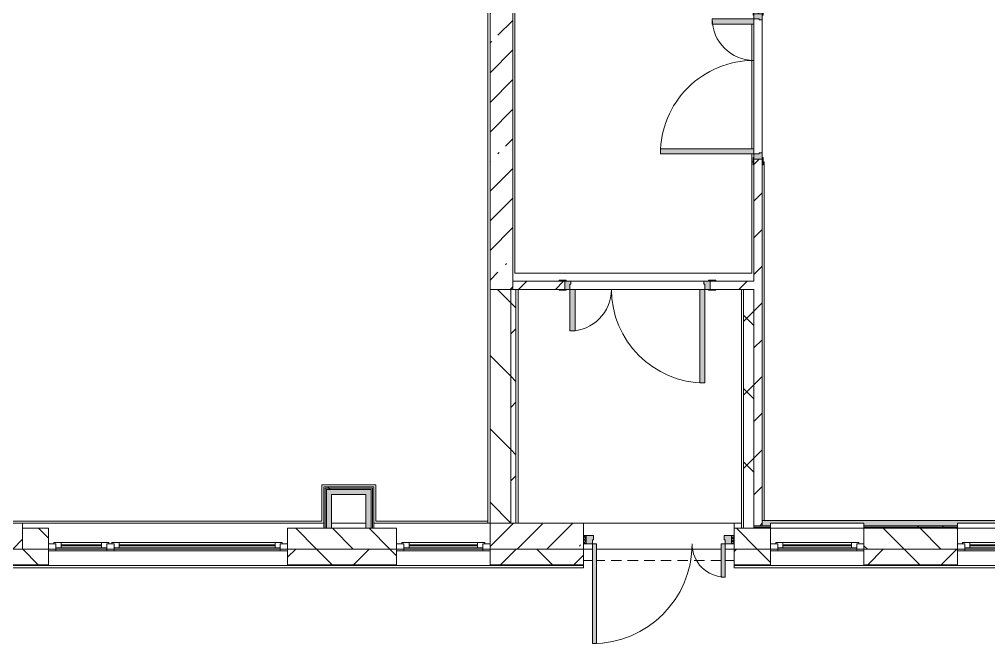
# Model space of a CAD drawing. Header units: millimetres. Extents: x -4185 to 186529, y -8553 to 29097.
# Drawn here: x 162118 to 171449, y -1010 to 5000 of the extents above; entities that cross this region are included whole.
import ezdxf

# ---------------------------------------------------------------- set-up
doc = ezdxf.new("R2010")
doc.units = ezdxf.units.MM
doc.linetypes.add('200_ШТРИХ__ш1_п0_6_', pattern=[160, 100, -60])
for name, color, linetype, lineweight in [('A-DETL-MBND-1', 7, '200_ШТРИХ__ш1_п0_6_', 9), ('A-GENM-1', 7, 'Continuous', 5), ('A-GLAZ-2', 7, 'Continuous', 5), ('A-WALL', 7, 'Continuous', 9), ('A-WALL-2', 7, 'Continuous', 5), ('I-WALL-3', 7, 'Continuous', 5), ('S-COLS-2', 7, 'Continuous', 5)]:
    doc.layers.add(name, color=color, linetype=linetype, lineweight=lineweight)
for name, color, linetype, lineweight, true_color in [('A-DOOR-3', 7, 'Continuous', 5, 0xaaaaaa), ('A-DOOR-4', 7, 'Continuous', 5, 0xe2e2e2), ('A-DOOR-FRAM-2', 7, 'Continuous', 5, 0xe2e2e2), ('A-DOOR-FRAM-3', 7, 'Continuous', 5, 0xaaaaaa), ('A-FLOR-1', 7, 'Continuous', 5, 0xaaaaaa), ('I-WALL-2', 7, 'Continuous', 9, 0xe7e7e7)]:
    doc.layers.add(name, color=color, linetype=linetype, lineweight=lineweight, true_color=true_color)
pattern_1 = [(45, (59518.68, 0), (-176.7767, 176.7767), [])]
pattern_2 = [(45, (59518.7, 0), (-353.5534, 353.5534), []), (135, (59518.7, 0), (-353.5534, -353.5534), [])]
pattern_3 = [(45, (59518.7, 0), (-285.1231, 285.1231), []), (45, (59803.8, 0), (-285.1231, 285.1231), [504.031, -100.806, 16.764, -84.042])]
pattern_4 = [(45, (59518.7, 0), (-530.33, 530.33), []), (135, (59518.7, 0), (-530.33, -530.33), [])]

# ---------------------------------------------------------------- blocks, each defined once
blk = doc.blocks.new('120_Окно_СКБ_2Ст_Фрамуга сверху - 120_Окно_СКБ_2Ст_2300х2500_h_ ДОО-19727959-1_10_1_птичка')
at = {"layer": 'A-GLAZ-2'}
for p, q in [((-1150, -127), (-1150, -57)), ((-1150, -57), (-1080, -57)), ((1150, -57), (-1150, -57)), ((-1080, -57), (-1080, -127)), ((-1080, -57), (1080, -57)), ((520, -87), (-1080, -87)), ((-1080, -87), (-1080, -127)), ((-1030, -137), (-1030, -87)), ((470, -137), (470, -87)), ((520, -127), (520, -57)), ((520, -57), (590, -57)), ((520, -127), (520, -87)), ((590, -57), (590, -127)), ((1080, -87), (590, -87)), ((590, -87), (590, -127)), ((640, -137), (640, -87)), ((1030, -137), (1030, -87)), ((1080, -127), (1080, -57)), ((1080, -57), (1150, -57)), ((1080, -127), (1080, -87)), ((1150, -57), (1150, -127)), ((-1080, -127), (-1150, -127)), ((-1150, -127), (-1100, -127)), ((-1080, -127), (-1100, -127)), ((-1100, -127), (-1100, -137)), ((-1100, -137), (540, -137)), ((540, -137), (-1100, -137)), ((-1030, -107), (470, -107)), ((470, -117), (-1030, -117)), ((590, -127), (520, -127)), ((540, -127), (520, -127)), ((540, -127), (570, -127)), ((540, -127), (570, -127)), ((540, -137), (540, -127)), ((590, -127), (570, -127)), ((570, -127), (570, -137)), ((570, -137), (1100, -137)), ((1100, -137), (570, -137)), ((640, -107), (1030, -107)), ((1030, -117), (640, -117)), ((1150, -127), (1080, -127)), ((1100, -127), (1080, -127)), ((1100, -127), (1150, -127)), ((1100, -137), (1100, -127))]:
    blk.add_line(p, q, dxfattribs=at)
blk = doc.blocks.new('BSC_Колонна _Прямоугольная - 250х900-V201-1_10_1_птичка')
at = {"layer": 'S-COLS-2'}
h = blk.add_hatch(dxfattribs=at)
h.set_pattern_fill('FP_157', color=256, style=0, pattern_type=2)
h.set_pattern_definition([(45, (-102180, -25), (-285.1231, 285.1231), []), (45, (-101894.88, -25), (-285.1231, 285.1231), [504.031, -100.806, 16.764, -84.042])])
h.paths.add_polyline_path([(450, -125), (450, 125), (-450, 125), (-450, -125), (-61.5, -125)])
for p, q in [((450, 125), (-450, 125)), ((-450, 125), (-450, -125)), ((450, -125), (450, 125)), ((-450, -125), (450, -125))]:
    blk.add_line(p, q, dxfattribs=at)
blk = doc.blocks.new('110_Дверь_СКБ_2Ст_Наружная - ДН-5_л__ Двухстворчатая 1350 х3800 _h_ в свету с верхним остеклением-21877029-1_10_1_птичка')
at = {"layer": 'A-DOOR-3'}
h = blk.add_hatch(dxfattribs=at)
h.set_pattern_fill('FP_158', color=256, style=0, pattern_type=2)
h.set_pattern_definition([(135, (1626.41, 164.685), (-14.14214, -14.14214), []), (225, (1626.41, 164.685), (14.14214, -14.14214), [])])
h.paths.add_polyline_path([(744.5, 50), (719.5, 50), (719.5, -30), (744.5, -30), (744.5, 10)])
at = {"layer": 'A-DOOR-4'}
for points in [[(619.5, 1010), (619.5, 50), (659.5, 50), (659.5, 1010)], [(-620.5, 370), (-620.5, 50), (-580.5, 50), (-580.5, 370)]]:
    blk.add_hatch(color=256, dxfattribs=at).paths.add_polyline_path(points)
h = blk.add_hatch(color=256, dxfattribs=at)
h.paths.add_polyline_path([(659.5, 50), (659.5, 10), (649.5, 10), (649.5, -30), (719.5, -30), (719.5, 50)])
h.paths.add_polyline_path([(-680.5, 50), (-680.5, -30), (-610.5, -30), (-610.5, 10), (-620.5, 10), (-620.5, 50), (-651.1, 50)])
at = {"layer": 'A-DOOR-FRAM-3'}
h = blk.add_hatch(dxfattribs=at)
h.set_pattern_fill('FP_159', color=256, style=0, pattern_type=2)
h.set_pattern_definition([(45, (-496.384, 164.685), (-14.1421, 14.1421), []), (135, (-496.384, 164.685), (-14.1421, -14.1421), [])])
h.paths.add_polyline_path([(-705.5, 50), (-705.5, -30), (-680.5, -30), (-680.5, 50)])
at = {"layer": 'A-DOOR-3'}
for p, q in [((659.5, 1010), (619.5, 1010)), ((619.5, 1010), (619.5, 50)), ((659.5, 50), (659.5, 1010)), ((-620.5, 370), (-620.5, 50)), ((-580.5, 370), (-620.5, 370)), ((-580.5, 50), (-580.5, 370)), ((-620.5, 50), (-580.5, 50)), ((619.5, 50), (659.5, 50))]:
    blk.add_line(p, q, dxfattribs=at)
for centre, radius, start, end in [((659.5, 50), 960, 90, 180), ((-620.5, 50), 320, 0, 90)]:
    blk.add_arc(centre, radius, start, end, dxfattribs=at)
at = {"layer": 'A-DOOR-FRAM-3'}
for p, q in [((-680.5, 50), (-705.5, 50)), ((-705.5, 50), (-705.5, -30)), ((-620.5, 50), (-680.5, 50)), ((-680.5, 50), (-680.5, -30)), ((-680.5, -30), (-680.5, 50)), ((-620.5, 10), (-620.5, 50)), ((-610.5, 10), (-620.5, 10)), ((-610.5, -30), (-610.5, 10)), ((659.5, 10), (649.5, 10)), ((649.5, 10), (649.5, -30)), ((659.5, 50), (659.5, 10)), ((719.5, 50), (659.5, 50)), ((719.5, -30), (719.5, 50)), ((744.5, 50), (719.5, 50)), ((719.5, 50), (719.5, -30)), ((744.5, -30), (744.5, 50)), ((-705.5, -30), (-680.5, -30)), ((-680.5, -30), (-610.5, -30)), ((649.5, -30), (719.5, -30)), ((719.5, -30), (744.5, -30))]:
    blk.add_line(p, q, dxfattribs=at)
blk = doc.blocks.new('120_Окно_СКБ_1Ст - 120_Окно_СКБ_1Ст 900х2500_h_ с форточкой-22876038-1_10_1_птичка')
at = {"layer": 'A-GLAZ-2'}
for p, q in [((-450, -127), (-450, -57)), ((-450, -57), (-380, -57)), ((450, -57), (-450, -57)), ((-380, -57), (-380, -127)), ((380, -87), (-380, -87)), ((-380, -87), (-380, -127)), ((-330, -137), (-330, -87)), ((330, -137), (330, -87)), ((380, -127), (380, -57)), ((380, -57), (450, -57)), ((380, -127), (380, -87)), ((450, -57), (450, -127)), ((-380, -127), (-450, -127)), ((-450, -127), (-400, -127)), ((-380, -127), (-400, -127)), ((-400, -127), (-400, -137)), ((-400, -137), (400, -137)), ((400, -137), (-400, -137)), ((-330, -107), (330, -107)), ((330, -117), (-330, -117)), ((450, -127), (380, -127)), ((400, -127), (380, -127)), ((400, -127), (450, -127)), ((400, -137), (400, -127))]:
    blk.add_line(p, q, dxfattribs=at)
blk = doc.blocks.new('110_Дверь_СКБ_2Ст - Д-5_п_ Из игровой в коридор-32215844-1_10_1_птичка')
at = {"layer": 'A-DOOR-4'}
for points in [[(-637.5, 940), (-637.5, 40), (-587.5, 40), (-587.5, 940)], [(612.5, 57.5), (612.5, 40), (662.5, 42.7), (662.5, 440), (612.5, 440), (612.5, 60)]]:
    blk.add_hatch(color=256, dxfattribs=at).paths.add_polyline_path(points)
h = blk.add_hatch(color=256, dxfattribs=at)
h.paths.add_polyline_path([(-687.5, 40), (-687.5, -40), (-627.5, -40), (-627.5, -10), (-637.5, -10), (-637.5, 40)])
h.paths.add_polyline_path([(652.5, -40), (712.5, -40), (712.5, 40), (662.5, 40), (662.5, -10), (652.5, -10), (652.5, -25.9)])
at = {"layer": 'A-DOOR-FRAM-2'}
for points in [[(-742.5, 40), (-672.5, 40), (-672.5, 48), (-742.5, 48)], [(697.5, 48), (697.5, 40), (767.5, 40), (767.5, 48), (712.5, 48)], [(-742.5, -48), (-672.5, -48), (-672.5, -40), (-742.5, -40)], [(697.5, -47.8), (697.8, -48), (767.5, -48), (767.5, -40), (697.5, -40)]]:
    blk.add_hatch(color=256, dxfattribs=at).paths.add_polyline_path(points)
at = {"layer": 'A-DOOR-3'}
for p, q in [((-637.5, 940), (-637.5, 40)), ((-587.5, 940), (-637.5, 940)), ((-587.5, 40), (-587.5, 940)), ((662.5, 440), (612.5, 440)), ((612.5, 440), (612.5, 40)), ((662.5, 40), (662.5, 440)), ((-637.5, 40), (-587.5, 40)), ((612.5, 40), (662.5, 40))]:
    blk.add_line(p, q, dxfattribs=at)
for centre, radius, start, end in [((-637.5, 40), 900, 0, 90), ((662.5, 40), 400, 90, 180)]:
    blk.add_arc(centre, radius, start, end, dxfattribs=at)
at = {"layer": 'A-DOOR-FRAM-3'}
for p, q in [((-672.5, 48), (-742.5, 48)), ((-742.5, 48), (-742.5, 40)), ((-742.5, 40), (-672.5, 40)), ((-637.5, 40), (-687.5, 40)), ((-687.5, 40), (-687.5, -40)), ((-672.5, 40), (-672.5, 48)), ((-637.5, -10), (-637.5, 40)), ((662.5, 40), (662.5, -10)), ((712.5, 40), (662.5, 40)), ((767.5, 48), (697.5, 48)), ((697.5, 48), (697.5, 40)), ((697.5, 40), (767.5, 40)), ((712.5, -40), (712.5, 40)), ((767.5, 40), (767.5, 48)), ((-672.5, -40), (-742.5, -40)), ((-742.5, -40), (-742.5, -48)), ((-742.5, -48), (-672.5, -48)), ((-672.5, -39), (-687.5, -39)), ((-687.5, -39), (-687.5, -40)), ((-687.5, -40), (-627.5, -40)), ((-687.5, -40), (-672.5, -40)), ((-672.5, -40), (-672.5, -39)), ((-672.5, -48), (-672.5, -40)), ((-627.5, -10), (-637.5, -10)), ((-627.5, -40), (-627.5, -10)), ((662.5, -10), (652.5, -10)), ((652.5, -10), (652.5, -40)), ((652.5, -40), (712.5, -40)), ((712.5, -39), (697.5, -39)), ((697.5, -39), (697.5, -40)), ((697.5, -40), (712.5, -40)), ((767.5, -40), (697.5, -40)), ((697.5, -40), (697.5, -48)), ((697.5, -48), (767.5, -48)), ((712.5, -40), (712.5, -39)), ((767.5, -48), (767.5, -40))]:
    blk.add_line(p, q, dxfattribs=at)
blk = doc.blocks.new('Рисунок_горы - Рисунок_горы-31934381-1_10_1_птичка')
at = {"layer": 'A-GENM-1'}
for p, q in [((107109, 4374.4), (107109, 4384)), ((107109, 4308.3), (107109, 4334.6)), ((107109, 4258.7), (107109, 4082.8)), ((107109, 3759.7), (107109, 3739.9)), ((107109, 3402.6), (107109, 3715.1)), ((107109, 3715.1), (107109, 3402.6)), ((107109, 3400.4), (107109, 3402.6)), ((107109, 3402.6), (107109, 3400.4)), ((107109, 3083.5), (107109, 3033.8)), ((107109, 3033.8), (107109, 3083.5)), ((107109, 2902.9), (107109, 2510.3)), ((107109, 2349.5), (107109, 2318.8)), ((107109, 1892.3), (107109, 1912.9)), ((107109, 1600.7), (107109, 1631.9)), ((107109, 1293.1), (107109, 1296.4)), ((107109, 950.1), (107109, 1139.3)), ((107109, 1139.3), (107109, 950.1)), ((107109, 1122.4), (107109, 1119.9)), ((107109, 1119.9), (107109, 756.7)), ((107109, 988.4), (107109, 946.8)), ((107109, 928), (107109, 950.1)), ((107109, 950.1), (107109, 928)), ((107109, 800), (107109, 928)), ((107109, 928), (107109, 800))]:
    blk.add_line(p, q, dxfattribs=at)
for points in [[(107109, 4996.9), (107109, 5086.6), (107109, 5046.4), (107109, 4960)], [(107109, 4997.1), (107109, 5021), (107109, 5029.3), (107109, 5042)], [(107109, 5030.9), (107109, 5009.2), (107109, 4973.1), (107109, 4936.1)], [(107109, 4931.1), (107109, 4949.6), (107109, 4972.3), (107109, 4997.1)], [(107109, 4801.5), (107109, 4837.3), (107109, 4769), (107109, 4683.1)], [(107109, 4745.8), (107109, 4834.9), (107109, 4778.8), (107109, 4694)], [(107109, 4729.3), (107109, 4734.7), (107109, 4740.2), (107109, 4745.8)], [(107109, 4610.3), (107109, 4692.4), (107109, 4646), (107109, 4564.5)], [(107109, 4560.8), (107109, 4651.4), (107109, 4604.2), (107109, 4519)], [(107109, 4480.9), (107109, 4572.6), (107109, 4516.7), (107109, 4440.6)], [(107109, 4532.1), (107109, 4540.9), (107109, 4550.5), (107109, 4560.8)], [(107109, 4470.8), (107109, 4474.1), (107109, 4477.5), (107109, 4480.9)], [(107109, 4422.3), (107109, 4412.5), (107109, 4330.7), (107109, 4267.6)], [(107109, 4394.1), (107109, 4371.7), (107109, 4334), (107109, 4292)], [(107109, 4388.7), (107109, 4383.5), (107109, 4378.7), (107109, 4374.4)], [(107109, 4317.2), (107109, 4357.9), (107109, 4365.3), (107109, 4387.8)], [(107109, 4330.1), (107109, 4333.9), (107109, 4326.6), (107109, 4344.4)], [(107109, 4341.2), (107109, 4322.9), (107109, 4288.3), (107109, 4243.4)], [(107109, 4284.3), (107109, 4313.8), (107109, 4319.7), (107109, 4338.1)], [(107109, 4284.9), (107109, 4299.2), (107109, 4315.7), (107109, 4330.1)], [(107109, 4250.2), (107109, 4269), (107109, 4291.9), (107109, 4317.2)], [(107109, 4227.3), (107109, 4244.5), (107109, 4264.5), (107109, 4284.3)], [(107109, 4185.1), (107109, 4203.6), (107109, 4225.6), (107109, 4254)], [(107109, 4109.1), (107109, 4188.9), (107109, 4152.7), (107109, 4076.1)], [(107109, 4091.2), (107109, 4096.8), (107109, 4102.8), (107109, 4109.1)], [(107109, 4079.1), (107109, 4063.9), (107109, 4046.4), (107109, 4024.9)], [(107109, 3775), (107109, 3972.8), (107109, 3938.6), (107109, 4024.9)], [(107109, 3745.9), (107109, 3754.8), (107109, 3773.9), (107109, 3783.9)], [(107109, 3400.4), (107109, 3399.3), (107109, 3107.3), (107109, 3083.5)], [(107109, 3190.2), (107109, 3238.9), (107109, 3287.7), (107109, 3341.9)], [(107109, 2744.1), (107109, 2736.6), (107109, 2730.3), (107109, 2725.9)], [(107109, 2525.4), (107109, 2507.2), (107109, 2429.8), (107109, 2406.1)], [(107109, 2456.9), (107109, 2471.2), (107109, 2489.8), (107109, 2504.1)], [(107109, 2337.5), (107109, 2351), (107109, 2430.2), (107109, 2443.8)], [(107109, 2405.3), (107109, 2304), (107109, 2038.3), (107109, 1883.2)], [(107109, 2043.8), (107109, 2143), (107109, 2375.7), (107109, 2404.3)], [(107109, 2331.2), (107109, 2332.9), (107109, 2334.9), (107109, 2337.1)], [(107109, 1964.2), (107109, 1942.5), (107109, 1888.8), (107109, 1862.5)], [(107109, 1865), (107109, 1870.5), (107109, 1877.1), (107109, 1884.9)], [(107109, 1599.1), (107109, 1599.6), (107109, 1600.2), (107109, 1600.7)], [(107109, 1378.1), (107109, 1344.4), (107109, 1311.3), (107109, 1280.5)], [(107109, 1292.6), (107109, 1292.8), (107109, 1292.9), (107109, 1293.1)], [(107109, 1204.2), (107109, 1240.1), (107109, 1272.7), (107109, 1284.6)], [(107109, 1137.1), (107109, 1123.8), (107109, 1106.1), (107109, 1089.8)], [(107109, 954), (107109, 984.2), (107109, 1099.5), (107109, 1129.6)], [(107109, 1118), (107109, 1118.9), (107109, 1120.3), (107109, 1122.4)], [(107109, 1045.3), (107109, 1029.5), (107109, 1010.6), (107109, 988.4)], [(107109, 800), (107109, 789.3), (107109, 658.8), (107109, 644.1)], [(107109, 792), (107109, 794.5), (107109, 796.8), (107109, 798.8)]]:
    blk.add_open_spline(points, degree=3, dxfattribs=at)
for points, knots in [([(107109, 4960), (107109, 4960), (107109, 4956.1), (107109, 4952.3), (107109, 4948.7)], [0.25, 0.25, 0.25, 0.25, 0.25000001, 0.28399361, 0.28399361, 0.28399361, 0.28399361]), ([(107109, 4936.1), (107109, 4936.1), (107109, 4926.5), (107109, 4918.4), (107109, 4911.6)], [0.5, 0.5, 0.5, 0.5, 0.50000001, 0.54626589, 0.54626589, 0.54626589, 0.54626589]), ([(107109, 4694), (107109, 4694), (107109, 4691.5), (107109, 4689.2), (107109, 4687)], [0.33333333, 0.33333333, 0.33333333, 0.33333333, 0.33333334, 0.35272654, 0.35272654, 0.35272654, 0.35272654]), ([(107109, 4683.1), (107109, 4683.1), (107109, 4671.1), (107109, 4660.8), (107109, 4652.1)], [0.33333333, 0.33333333, 0.33333333, 0.33333333, 0.33333334, 0.39532275, 0.39532275, 0.39532275, 0.39532275]), ([(107109, 4564.5), (107109, 4564.5), (107109, 4561.6), (107109, 4558.7), (107109, 4555.8)], [0.25, 0.25, 0.25, 0.25, 0.25000001, 0.27808604, 0.27808604, 0.27808604, 0.27808604]), ([(107109, 4519), (107109, 4519), (107109, 4515.6), (107109, 4512.5), (107109, 4509.5)], [0.33333333, 0.33333333, 0.33333333, 0.33333333, 0.33333334, 0.35936059, 0.35936059, 0.35936059, 0.35936059]), ([(107109, 4440.6), (107109, 4440.6), (107109, 4438.1), (107109, 4435.6), (107109, 4433.3)], [0.33333333, 0.33333333, 0.33333333, 0.33333333, 0.33333334, 0.35421971, 0.35421971, 0.35421971, 0.35421971]), ([(107109, 4384), (107109, 4384), (107109, 4407.4), (107109, 4419.2), (107109, 4422.4)], [0.059701493, 0.059701493, 0.059701493, 0.059701493, 0.059701503, 0.063018242, 0.063018242, 0.063018242, 0.063018242]), ([(107109, 4387.8), (107109, 4387.8), (107109, 4392.8), (107109, 4397.1), (107109, 4400.6)], [0.25, 0.25, 0.25, 0.25, 0.25000001, 0.26795645, 0.26795645, 0.26795645, 0.26795645]), ([(107109, 4355.8), (107109, 4355.8), (107109, 4362.9), (107109, 4368.3), (107109, 4374.4)], [0.02985075, 0.02985075, 0.02985075, 0.02985075, 0.02985076, 0.04477612, 0.04477612, 0.04477612, 0.04477612]), ([(107109, 4374.4), (107109, 4374.4), (107109, 4368.3), (107109, 4362.9), (107109, 4355.8)], [0.589928058, 0.589928058, 0.589928058, 0.589928058, 0.589928068, 0.597122302, 0.597122302, 0.597122302, 0.597122302]), ([(107109, 4344.4), (107109, 4344.4), (107109, 4347.6), (107109, 4352.1), (107109, 4355.8)], [0.01492537, 0.01492537, 0.01492537, 0.01492537, 0.01492538, 0.02985075, 0.02985075, 0.02985075, 0.02985075]), ([(107109, 4355.8), (107109, 4355.8), (107109, 4352.1), (107109, 4347.6), (107109, 4344.4)], [0.597122302, 0.597122302, 0.597122302, 0.597122302, 0.597122312, 0.604316547, 0.604316547, 0.604316547, 0.604316547]), ([(107109, 4344.4), (107109, 4344.4), (107109, 4338), (107109, 4334.8), (107109, 4333.2)], [0.604316547, 0.604316547, 0.604316547, 0.604316547, 0.604316557, 0.606930306, 0.606930306, 0.606930306, 0.606930306]), ([(107109, 4338.1), (107109, 4338.1), (107109, 4340.2), (107109, 4342.1), (107109, 4343.8)], [0.2, 0.2, 0.2, 0.2, 0.20000001, 0.209156175, 0.209156175, 0.209156175, 0.209156175]), ([(107109, 4330.1), (107109, 4330.1), (107109, 4309.7), (107109, 4273.5), (107109, 4254)], [0.18181818, 0.18181818, 0.18181818, 0.18181818, 0.18181819, 0.27272727, 0.27272727, 0.27272727, 0.27272727]), ([(107109, 4254), (107109, 4254), (107109, 4273.5), (107109, 4309.7), (107109, 4330.1)], [0.97014925, 0.97014925, 0.97014925, 0.97014925, 0.97014926, 1, 1, 1, 1]), ([(107109, 4330.1), (107109, 4330.1), (107109, 4315.7), (107109, 4299.2), (107109, 4284.9)], [0.611510791, 0.611510791, 0.611510791, 0.611510791, 0.611510801, 0.617072383, 0.617072383, 0.617072383, 0.617072383]), ([(107109, 4267.6), (107109, 4267.6), (107109, 4277.2), (107109, 4300.9), (107109, 4308.3)], [0.07462687, 0.07462687, 0.07462687, 0.07462687, 0.07462688, 0.08955224, 0.08955224, 0.08955224, 0.08955224]), ([(107109, 4308.3), (107109, 4308.3), (107109, 4294.5), (107109, 4267.6), (107109, 4258.7)], [0.08955224, 0.08955224, 0.08955224, 0.08955224, 0.08955225, 0.10447761, 0.10447761, 0.10447761, 0.10447761]), ([(107109, 4292), (107109, 4292), (107109, 4265.3), (107109, 4244.8), (107109, 4230)], [0.5, 0.5, 0.5, 0.5, 0.50000001, 0.58415994, 0.58415994, 0.58415994, 0.58415994]), ([(107109, 4254), (107109, 4254), (107109, 4225.6), (107109, 4203.6), (107109, 4185.1)], [0.27272727, 0.27272727, 0.27272727, 0.27272727, 0.27272728, 0.29544577, 0.29544577, 0.29544577, 0.29544577]), ([(107109, 4243.4), (107109, 4243.4), (107109, 4226), (107109, 4206.4), (107109, 4193.2)], [0.4, 0.4, 0.4, 0.4, 0.4, 0.5000887, 0.5000887, 0.5000887, 0.5000887]), ([(107109, 4082.8), (107109, 4082.8), (107109, 3948.4), (107109, 3856.6), (107109, 3759.7)], [0.11940299, 0.11940299, 0.11940299, 0.11940299, 0.119403, 0.13432836, 0.13432836, 0.13432836, 0.13432836]), ([(107109, 4024.9), (107109, 4024.9), (107109, 4046.4), (107109, 4063.9), (107109, 4079.1)], [0.955223881, 0.955223881, 0.955223881, 0.955223881, 0.955223891, 0.958256249, 0.958256249, 0.958256249, 0.958256249]), ([(107109, 4076.1), (107109, 4076.1), (107109, 4075.5), (107109, 4074.9), (107109, 4074.4)], [0.333333333, 0.333333333, 0.333333333, 0.333333333, 0.333333343, 0.338878128, 0.338878128, 0.338878128, 0.338878128]), ([(107109, 4024.9), (107109, 4024.9), (107109, 3938.6), (107109, 3972.8), (107109, 3775)], [0.36363636, 0.36363636, 0.36363636, 0.36363636, 0.36363637, 0.45334444, 0.45334444, 0.45334444, 0.45334444]), ([(107109, 3797.9), (107109, 3797.9), (107109, 3816.7), (107109, 3834.4), (107109, 3846.7)], [0.4, 0.4, 0.4, 0.4, 0.40000001, 0.48323063, 0.48323063, 0.48323063, 0.48323063]), ([(107109, 3400.4), (107109, 3400.4), (107109, 3384.7), (107109, 3360.7), (107109, 3341.9)], [0.71942446, 0.71942446, 0.71942446, 0.71942446, 0.71942447, 0.726618705, 0.726618705, 0.726618705, 0.726618705]), ([(107109, 3083.5), (107109, 3083.5), (107109, 3107), (107109, 3392), (107109, 3400.2)], [0.88059701, 0.88059701, 0.88059701, 0.88059701, 0.88059702, 0.89533399, 0.89533399, 0.89533399, 0.89533399]), ([(107109, 3341.9), (107109, 3341.9), (107109, 3287.7), (107109, 3238.9), (107109, 3190.2)], [0.726618705, 0.726618705, 0.726618705, 0.726618705, 0.726618715, 0.730787086, 0.730787086, 0.730787086, 0.730787086]), ([(107109, 2725.9), (107109, 2725.9), (107109, 2730.3), (107109, 2736.6), (107109, 2744.1)], [0.4375, 0.4375, 0.4375, 0.4375, 0.43750001, 0.446836628, 0.446836628, 0.446836628, 0.446836628]), ([(107109, 2640.3), (107109, 2640.3), (107109, 2667.3), (107109, 2700.2), (107109, 2725.9)], [0.375, 0.375, 0.375, 0.375, 0.37500001, 0.4375, 0.4375, 0.4375, 0.4375]), ([(107109, 2725.9), (107109, 2725.9), (107109, 2700.2), (107109, 2667.3), (107109, 2640.3)], [0.776978417, 0.776978417, 0.776978417, 0.776978417, 0.776978427, 0.784172662, 0.784172662, 0.784172662, 0.784172662]), ([(107109, 2640.3), (107109, 2640.3), (107109, 2621.3), (107109, 2621.6), (107109, 2581.4)], [0.784172662, 0.784172662, 0.784172662, 0.784172662, 0.784172672, 0.791366906, 0.791366906, 0.791366906, 0.791366906]), ([(107109, 2581.4), (107109, 2581.4), (107109, 2593), (107109, 2601.2), (107109, 2607.5)], [0.3125, 0.3125, 0.3125, 0.3125, 0.31250001, 0.33053184, 0.33053184, 0.33053184, 0.33053184]), ([(107109, 2510.3), (107109, 2510.3), (107109, 2529), (107109, 2562.7), (107109, 2581.4)], [0.25, 0.25, 0.25, 0.25, 0.25000001, 0.3125, 0.3125, 0.3125, 0.3125]), ([(107109, 2581.4), (107109, 2581.4), (107109, 2562.7), (107109, 2529), (107109, 2510.3)], [0.791366906, 0.791366906, 0.791366906, 0.791366906, 0.791366916, 0.798561151, 0.798561151, 0.798561151, 0.798561151]), ([(107109, 2515.4), (107109, 2515.4), (107109, 2518.6), (107109, 2521.6), (107109, 2524.6)], [0.8059701493, 0.8059701493, 0.8059701493, 0.8059701493, 0.8059701593, 0.8067080864, 0.8067080864, 0.8067080864, 0.8067080864]), ([(107109, 2510.3), (107109, 2510.3), (107109, 2483), (107109, 2428.7), (107109, 2405.3)], [0.798561151, 0.798561151, 0.798561151, 0.798561151, 0.798561161, 0.805755396, 0.805755396, 0.805755396, 0.805755396]), ([(107109, 2406.1), (107109, 2406.1), (107109, 2391.5), (107109, 2376.5), (107109, 2365.1)], [0.14285714, 0.14285714, 0.14285714, 0.14285714, 0.14285715, 0.23291326, 0.23291326, 0.23291326, 0.23291326]), ([(107109, 2405.3), (107109, 2405.3), (107109, 2381.5), (107109, 2144.3), (107109, 2043.8)], [0.805755396, 0.805755396, 0.805755396, 0.805755396, 0.805755406, 0.811968093, 0.811968093, 0.811968093, 0.811968093]), ([(107109, 1883.2), (107109, 1883.2), (107109, 1772), (107109, 1712.3), (107109, 1580.9)], [0.05882353, 0.05882353, 0.05882353, 0.05882353, 0.05882354, 0.11764706, 0.11764706, 0.11764706, 0.11764706]), ([(107109, 1684.9), (107109, 1684.9), (107109, 1697.8), (107109, 1708.8), (107109, 1716.3)], [0.76119403, 0.76119403, 0.76119403, 0.76119403, 0.76119404, 0.767121073, 0.767121073, 0.767121073, 0.767121073]), ([(107109, 1640.8), (107109, 1640.8), (107109, 1660.5), (107109, 1675.7), (107109, 1684.9)], [0.74626866, 0.74626866, 0.74626866, 0.74626866, 0.74626867, 0.76119403, 0.76119403, 0.76119403, 0.76119403]), ([(107109, 1580.9), (107109, 1580.9), (107109, 1528.6), (107109, 1484.2), (107109, 1440.4)], [0.11764706, 0.11764706, 0.11764706, 0.11764706, 0.11764707, 0.17647059, 0.17647059, 0.17647059, 0.17647059]), ([(107109, 1440.4), (107109, 1440.4), (107109, 1388), (107109, 1350.4), (107109, 1277.3)], [0.17647059, 0.17647059, 0.17647059, 0.17647059, 0.1764706, 0.23529412, 0.23529412, 0.23529412, 0.23529412]), ([(107109, 1280.5), (107109, 1280.5), (107109, 1311.3), (107109, 1344.4), (107109, 1378.1)], [0.52941176, 0.52941176, 0.52941176, 0.52941176, 0.52941177, 0.55016053, 0.55016053, 0.55016053, 0.55016053]), ([(107109, 1284.6), (107109, 1284.6), (107109, 1286), (107109, 1287), (107109, 1287.8)], [0.626865672, 0.626865672, 0.626865672, 0.626865672, 0.626865682, 0.62980849, 0.62980849, 0.62980849, 0.62980849]), ([(107109, 1141.9), (107109, 1141.9), (107109, 1191.5), (107109, 1233.3), (107109, 1280.5)], [0.47058824, 0.47058824, 0.47058824, 0.47058824, 0.47058825, 0.52941176, 0.52941176, 0.52941176, 0.52941176]), ([(107109, 1280.5), (107109, 1280.5), (107109, 1233.3), (107109, 1191.5), (107109, 1141.9)], [0.856115108, 0.856115108, 0.856115108, 0.856115108, 0.856115118, 0.863309353, 0.863309353, 0.863309353, 0.863309353]), ([(107109, 1277.3), (107109, 1277.3), (107109, 1224.5), (107109, 1174), (107109, 1122.4)], [0.23529412, 0.23529412, 0.23529412, 0.23529412, 0.23529413, 0.29411765, 0.29411765, 0.29411765, 0.29411765]), ([(107109, 1136.5), (107109, 1136.5), (107109, 1140.6), (107109, 1144), (107109, 1146.8)], [0.4, 0.4, 0.4, 0.4, 0.40000001, 0.41578086, 0.41578086, 0.41578086, 0.41578086]), ([(107109, 1141.9), (107109, 1141.9), (107109, 1136.4), (107109, 1133.6), (107109, 1127.2)], [0.52238806, 0.52238806, 0.52238806, 0.52238806, 0.52238807, 0.53731343, 0.53731343, 0.53731343, 0.53731343]), ([(107109, 1141.9), (107109, 1141.9), (107109, 1141.3), (107109, 1140.6), (107109, 1140)], [0.863309353, 0.863309353, 0.863309353, 0.863309353, 0.863309363, 0.867844855, 0.867844855, 0.867844855, 0.867844855]), ([(107109, 1127.2), (107109, 1127.2), (107109, 1126.9), (107109, 1126.6), (107109, 1126.3)], [0.537313433, 0.537313433, 0.537313433, 0.537313433, 0.537313443, 0.538811964, 0.538811964, 0.538811964, 0.538811964]), ([(107109, 1122.4), (107109, 1122.4), (107109, 1121.9), (107109, 1121.4), (107109, 1120.9)], [0.294117647, 0.294117647, 0.294117647, 0.294117647, 0.294117657, 0.297478185, 0.297478185, 0.297478185, 0.297478185]), ([(107109, 644.1), (107109, 644.1), (107109, 658.8), (107109, 789.3), (107109, 800)], [0.44776119, 0.44776119, 0.44776119, 0.44776119, 0.4477612, 0.46268657, 0.46268657, 0.46268657, 0.46268657]), ([(107109, 800), (107109, 800), (107109, 797.8), (107109, 795.1), (107109, 792)], [0.8920863309, 0.8920863309, 0.8920863309, 0.8920863309, 0.8920863409, 0.8929568714, 0.8929568714, 0.8929568714, 0.8929568714]), ([(107109, 644.1), (107109, 644.1), (107109, 574.3), (107109, 193.6), (107109, 162.6)], [0.05555556, 0.05555556, 0.05555556, 0.05555556, 0.05555557, 0.11111111, 0.11111111, 0.11111111, 0.11111111]), ([(107109, 162.6), (107109, 162.6), (107109, 193.6), (107109, 574.3), (107109, 644.1)], [0.43283582, 0.43283582, 0.43283582, 0.43283582, 0.43283583, 0.44776119, 0.44776119, 0.44776119, 0.44776119]), ([(107109, 156), (107109, 156), (107109, 158.5), (107109, 160.2), (107109, 161.2)], [0.417910448, 0.417910448, 0.417910448, 0.417910448, 0.417910458, 0.420871746, 0.420871746, 0.420871746, 0.420871746])]:
    blk.add_open_spline(points, degree=3, knots=knots, dxfattribs=at)
blk = doc.blocks.new('110_Дверь_СКБ_2Ст - Д-2а_п_ Из коридора на лестницу-32239107-1_10_1_птичка')
at = {"layer": 'A-DOOR-4'}
for points in [[(-637.5, 940), (-637.5, 40), (-587.5, 40), (-587.5, 940)], [(662.5, 440), (612.5, 440), (612.5, 40), (662.5, 40)]]:
    blk.add_hatch(color=256, dxfattribs=at).paths.add_polyline_path(points)
h = blk.add_hatch(color=256, dxfattribs=at)
h.paths.add_polyline_path([(712.5, 40), (662.5, 40), (662.5, -10), (652.5, -10), (652.5, -40), (712.5, -40)])
h.paths.add_polyline_path([(-687.5, 40), (-687.5, -40), (-627.5, -40), (-627.5, -10), (-637.5, -10), (-637.5, 40)])
at = {"layer": 'A-DOOR-FRAM-2'}
for points in [[(-695.5, 48), (-742.5, 48), (-742.5, 40), (-672.5, 40), (-672.5, 48), (-687.5, 48)], [(720.5, 48), (697.5, 48), (697.5, 40), (767.5, 40), (767.5, 48)], [(-687.5, -40), (-742.5, -40), (-742.5, -48), (-672.5, -44), (-672.5, -40)], [(767.5, -40), (697.5, -42.4), (697.5, -48), (767.5, -48)]]:
    blk.add_hatch(color=256, dxfattribs=at).paths.add_polyline_path(points)
at = {"layer": 'A-DOOR-3'}
for p, q in [((-637.5, 940), (-637.5, 40)), ((-587.5, 940), (-637.5, 940)), ((-587.5, 40), (-587.5, 940)), ((662.5, 440), (612.5, 440)), ((612.5, 440), (612.5, 40)), ((662.5, 40), (662.5, 440)), ((-637.5, 40), (-587.5, 40)), ((612.5, 40), (662.5, 40))]:
    blk.add_line(p, q, dxfattribs=at)
for centre, radius, start, end in [((-637.5, 40), 900, 0, 90), ((662.5, 40), 400, 90, 180)]:
    blk.add_arc(centre, radius, start, end, dxfattribs=at)
at = {"layer": 'A-DOOR-FRAM-3'}
for p, q in [((-672.5, 48), (-742.5, 48)), ((-742.5, 48), (-742.5, 40)), ((-742.5, 40), (-672.5, 40)), ((-637.5, 40), (-687.5, 40)), ((-687.5, 40), (-687.5, -40)), ((-672.5, 40), (-672.5, 48)), ((-637.5, -10), (-637.5, 40)), ((662.5, 40), (662.5, -10)), ((712.5, 40), (662.5, 40)), ((767.5, 48), (697.5, 48)), ((697.5, 48), (697.5, 40)), ((697.5, 40), (767.5, 40)), ((712.5, -40), (712.5, 40)), ((767.5, 40), (767.5, 48)), ((-672.5, -40), (-742.5, -40)), ((-742.5, -40), (-742.5, -48)), ((-742.5, -48), (-672.5, -48)), ((-672.5, -39), (-687.5, -39)), ((-687.5, -39), (-687.5, -40)), ((-687.5, -40), (-627.5, -40)), ((-687.5, -40), (-672.5, -40)), ((-672.5, -40), (-672.5, -39)), ((-672.5, -48), (-672.5, -40)), ((-627.5, -10), (-637.5, -10)), ((-627.5, -40), (-627.5, -10)), ((662.5, -10), (652.5, -10)), ((652.5, -10), (652.5, -40)), ((652.5, -40), (712.5, -40)), ((712.5, -39), (697.5, -39)), ((697.5, -39), (697.5, -40)), ((697.5, -40), (712.5, -40)), ((767.5, -40), (697.5, -40)), ((697.5, -40), (697.5, -48)), ((697.5, -48), (767.5, -48)), ((712.5, -40), (712.5, -39)), ((767.5, -48), (767.5, -40))]:
    blk.add_line(p, q, dxfattribs=at)

msp = doc.modelspace()

# ---------------------------------------------------------------- hatches: boundary and pattern name
at = {"layer": 'A-WALL-2'}
h = msp.add_hatch(dxfattribs=at)
h.set_pattern_fill('FP_91', color=256, style=0, pattern_type=2)
h.set_pattern_definition([(135, (59518.68, 0), (-176.7767, -176.7767), [])])
h.paths.add_polyline_path([(183248.7, -100), (183248.7, 100), (183048.7, 100), (183048.7, -100)])
h.paths.add_polyline_path([(151448.7, -100), (152248.7, -100), (152248.7, 100), (151448.7, 100), (151448.7, -68.4)])
h.paths.add_polyline_path([(154298.7, -100), (154298.7, 100), (154048.7, 100), (154048.7, -100)])
h.paths.add_polyline_path([(156623.7, -100), (157623.7, -100), (157623.7, 100), (156623.7, 100), (156623.7, 70.9)])
h.paths.add_polyline_path([(160348.7, -100), (161248.7, -100), (161248.7, 100), (160348.7, 100), (160348.7, 82.2)])
h.paths.add_polyline_path([(162398.7, -100), (162398.7, 100), (162148.7, 100), (162148.7, -100)])
h.paths.add_polyline_path([(164698.7, -100), (165748.7, -100), (165748.7, 100), (164698.7, 100), (164698.7, -27.9)])
h.paths.add_polyline_path([(180648.7, -100), (180748.7, -100), (180748.7, 100), (180648.7, 100), (180648.7, -11)])
h.paths.add_polyline_path([(168998.7, -100), (169348.7, -100), (169348.7, 100), (168998.7, 100), (168998.7, -65)])
h.paths.add_polyline_path([(178848.7, -100), (178848.7, 100), (178348.7, 100), (178348.7, -100), (178367.7, -100)])
h.paths.add_polyline_path([(171148.7, -100), (171148.7, 100), (170248.7, 100), (170248.7, -100)])
h.paths.add_polyline_path([(173198.7, -100), (173198.7, 100), (172948.7, 100), (172948.7, -100)])
h.paths.add_polyline_path([(176508.8, -100), (176548.7, -100), (176548.7, 100), (175498.7, 100), (175498.7, -100), (175579.3, -100)])
h = msp.add_hatch(dxfattribs=at)
h.set_pattern_fill('FP_109', color=256, style=0, pattern_type=2)
h.set_pattern_definition(pattern_2)
h.paths.add_polyline_path([(183248.7, -250), (184598.7, -250), (184598.7, -100), (183048.7, -100), (183048.7, -250)])
h.paths.add_polyline_path([(180226.7, -250), (180748.7, -250), (180748.7, -100), (179748.7, -100), (179748.7, -250)])
h.paths.add_polyline_path([(148728.7, -250), (150548.7, -250), (150548.7, -100), (148728.7, -100)])
h.paths.add_polyline_path([(166868.7, -250), (167548.7, -250), (167548.7, -100), (166648.7, -100), (166648.7, -250), (166748.7, -250)])
h.paths.add_polyline_path([(171148.7, -250), (171148.7, -100), (170248.7, -100), (170248.7, -250)])
h.paths.add_polyline_path([(172048.7, -250), (173198.7, -250), (173198.7, -100), (172048.7, -100), (172048.7, -210)])
h.paths.add_polyline_path([(175498.7, -250), (176548.7, -250), (176548.7, -100), (175498.7, -100), (175498.7, -210)])
h.paths.add_polyline_path([(169073, -250), (169348.7, -250), (169348.7, -100), (168998.7, -100), (168998.7, -250)])
h.paths.add_polyline_path([(177448.7, -250), (178848.7, -250), (178848.7, -100), (177448.7, -100), (177448.7, -210)])
h.paths.add_polyline_path([(154298.7, -250), (154298.7, -100), (153148.7, -100), (153148.7, -250), (153271.9, -250)])
h.paths.add_polyline_path([(165355.1, -250), (165748.7, -250), (165748.7, -100), (164698.7, -100), (164698.7, -250)])
h.paths.add_polyline_path([(156598.7, -250), (157648.7, -250), (157648.7, -100), (156598.7, -100), (156598.7, -210)])
h.paths.add_polyline_path([(161637.2, -250), (162398.7, -250), (162398.7, -100), (160348.7, -100), (160348.7, -250), (160707.7, -250)])
h.paths.add_polyline_path([(158548.7, -250), (159448.7, -250), (159448.7, -100), (158548.7, -100), (158548.7, -210)])
h.paths.add_polyline_path([(151448.7, -250), (152248.7, -250), (152248.7, -100), (151448.7, -100), (151448.7, -210)])
at = {"layer": 'I-WALL-2'}
for points in [[(165123.7, 425), (165453.7, 425), (165453.7, 475), (165073.7, 475), (165073.7, 425)], [(165503.7, 100), (165503.7, 475), (165453.7, 475), (165453.7, 100)], [(165073.7, 100), (165123.7, 100), (165123.7, 425), (165073.7, 425), (165073.7, 150)], [(171148.7, 125), (171148.7, 150), (172048.7, 150), (172048.7, 175), (169268.7, 170), (169268.7, 125), (169348.7, 125), (169348.7, 150), (170248.7, 150), (170248.7, 125)]]:
    msp.add_hatch(color=256, dxfattribs=at).paths.add_polyline_path(points)
at = {"layer": 'I-WALL-3'}
h = msp.add_hatch(dxfattribs=at)
h.set_pattern_fill('FP_90', color=256, style=0, pattern_type=2)
h.set_pattern_definition(pattern_3)
h.paths.add_polyline_path([(166848.7, 2400), (166868.7, 2400), (166868.7, 10600), (166648.7, 10600), (166648.7, 2400)])
h = msp.add_hatch(dxfattribs=at)
h.set_pattern_fill('FP_107', color=256, style=0, pattern_type=2)
h.set_pattern_definition(pattern_1)
h.paths.add_polyline_path([(169241.7, 125), (169268.7, 125), (169268.7, 3655), (169188.7, 3655), (169188.7, 125)])
h.paths.add_polyline_path([(169238.7, 5055), (169268.7, 5055), (169268.7, 10400), (169188.7, 10400), (169188.7, 5055)])
h = msp.add_hatch(dxfattribs=at)
h.set_pattern_fill('FP_107', color=256, style=0, pattern_type=2)
h.set_pattern_definition(pattern_1)
h.paths.add_polyline_path([(169068.7, 2400), (169188.7, 2400), (169185.8, 2480), (168767.7, 2480), (168767.7, 2400), (168998.7, 2400)])
h.paths.add_polyline_path([(166868.7, 2400), (167367.7, 2400), (167367.7, 2480), (166868.7, 2480)])
h = msp.add_hatch(dxfattribs=at)
h.set_pattern_fill('FP_108', color=256, style=0, pattern_type=2)
h.set_pattern_definition([(135, (59518.7, 0), (-353.5534, -353.5534), [])])
h.paths.add_polyline_path([(166648.7, 150), (166848.7, 150), (166848.7, 2400), (166648.7, 2400), (166648.7, 816.7)])
h = msp.add_hatch(dxfattribs=at)
h.set_pattern_fill('FP_109', color=256, style=0, pattern_type=2)
h.set_pattern_definition(pattern_2)
h.paths.add_polyline_path([(166848.7, 150), (166898.7, 150), (166898.7, 2400), (166848.7, 2400), (166848.7, 668.5)])
h = msp.add_hatch(dxfattribs=at)
h.set_pattern_fill('FP_109', color=256, style=0, pattern_type=2)
h.set_pattern_definition(pattern_2)
h.paths.add_polyline_path([(169088.7, 100), (169188.7, 100), (169188.7, 2400), (169088.7, 2400), (169088.7, 150)])
h = msp.add_hatch(dxfattribs=at)
h.set_pattern_fill('FP_201', color=256, style=0, pattern_type=2)
h.set_pattern_definition(pattern_4)
h.paths.add_polyline_path([(165503.3, 487.5), (165516.2, 487.5), (165516.2, 500), (165048.7, 500), (165048.7, 487.5), (165453.7, 487.5)])
h = msp.add_hatch(dxfattribs=at)
h.set_pattern_fill('FP_201', color=256, style=0, pattern_type=2)
h.set_pattern_definition(pattern_4)
h.paths.add_polyline_path([(165061.2, 475), (165503.7, 475), (165503.3, 487.5), (165061.2, 487.5)])
h = msp.add_hatch(dxfattribs=at)
h.set_pattern_fill('FP_201', color=256, style=0, pattern_type=2)
h.set_pattern_definition(pattern_4)
h.paths.add_polyline_path([(169228.2, 112.5), (169348.7, 112.5), (169348.7, 125), (169188.7, 125), (169188.7, 112.5)])
h.paths.add_polyline_path([(170248.7, 112.5), (171148.7, 112.5), (171148.7, 125), (170248.7, 125)])
h = msp.add_hatch(dxfattribs=at)
h.set_pattern_fill('FP_201', color=256, style=0, pattern_type=2)
h.set_pattern_definition(pattern_4)
h.paths.add_polyline_path([(169214.7, 100), (169348.7, 100), (169348.7, 112.5), (169188.7, 112.5), (169188.7, 100)])
h.paths.add_polyline_path([(171148.7, 100), (171148.7, 112.5), (170248.7, 112.5), (170248.7, 100)])
at = {"layer": 'S-COLS-2'}
h = msp.add_hatch(dxfattribs=at)
h.set_pattern_fill('FP_90', color=256, style=0, pattern_type=2)
h.set_pattern_definition(pattern_3)
h.paths.add_polyline_path([(167449.5, -100), (167548.7, -100), (167548.7, 150), (166648.7, 150), (166648.7, -100)])

# ---------------------------------------------------------------- linework, layer by layer
at = {"layer": 'A-DETL-MBND-1'}
for p, q in [((167633.7, -210), (167548.7, -210)), ((168873.7, -210), (167673.7, -210)), ((168998.7, -210), (168913.7, -210))]:
    msp.add_line(p, q, dxfattribs=at)
at = {"layer": 'A-FLOR-1'}
for p, q in [((166628.7, 170), (166628.7, 10380)), ((166888.7, 10380), (166888.7, 2557)), ((169167.7, 4955), (169167.7, 3755)), ((169168.7, 3755), (169168.7, 4955)), ((169167.7, 3705), (169167.7, 3630)), ((169168.7, 2557), (169168.7, 3705)), ((169167.7, 3630), (169180.7, 3630)), ((169276.7, 3630), (169288.7, 3630)), ((169288.7, 3630), (169288.7, 174.5)), ((166888.7, 2557), (169168.7, 2557)), ((168667.7, 2400), (167467.7, 2400)), ((165028.7, 170), (165028.7, 517.4)), ((165028.7, 517.4), (165548.7, 517.4)), ((165548.7, 517.4), (165548.7, 170)), ((161388.7, 170), (165028.7, 170)), ((165548.7, 170), (166628.7, 170)), ((167548.7, 150), (168998.7, 150))]:
    msp.add_line(p, q, dxfattribs=at)
at = {"layer": 'A-WALL'}
for p, q in [((166868.7, 2480), (166868.7, 2400)), ((166848.7, 2400), (166648.7, 2400)), ((166898.7, 2400), (166898.7, 150)), ((169188.7, 2400), (169068.7, 2400)), ((169088.7, 2400), (169088.7, 100)), ((169188.7, 2400), (169188.7, 125)), ((165061.2, 487.5), (165516.2, 487.5)), ((165061.2, 100), (165061.2, 487.5)), ((165073.7, 475), (165503.7, 475)), ((165073.7, 100), (165073.7, 475)), ((165503.7, 475), (165503.7, 100)), ((165516.2, 487.5), (165516.2, 100)), ((169068.7, 100), (169348.7, 100)), ((169348.7, 125), (169188.7, 125)), ((169348.7, 112.5), (169188.7, 112.5)), ((169268.7, 175), (169268.7, 125)), ((170248.7, 125), (171148.7, 125)), ((170248.7, 112.5), (171148.7, 112.5)), ((171148.7, 100), (170248.7, 100)), ((162148.7, -100), (162398.7, -100)), ((162398.7, -100), (162148.7, -100)), ((164698.7, -100), (165748.7, -100)), ((165748.7, -100), (164698.7, -100)), ((168998.7, -100), (169348.7, -100)), ((169348.7, -100), (168998.7, -100)), ((170248.7, -100), (171148.7, -100)), ((171148.7, -100), (170248.7, -100)), ((160348.7, -250), (162398.7, -250)), ((160348.7, -253), (162398.7, -253)), ((164698.7, -250), (165748.7, -250)), ((164698.7, -253), (165748.7, -253)), ((166648.7, -250), (167548.7, -250)), ((166648.7, -253), (167548.7, -253)), ((168998.7, -250), (169348.7, -250)), ((168998.7, -253), (169348.7, -253)), ((170248.7, -250), (171148.7, -250)), ((170248.7, -253), (171148.7, -253))]:
    msp.add_line(p, q, dxfattribs=at)
at = {"layer": 'A-WALL-2'}
for p, q in [((162398.7, 100), (162148.7, 100)), ((162398.7, -258), (162398.7, 100)), ((165748.7, 100), (164698.7, 100)), ((164698.7, 100), (164698.7, -258)), ((165748.7, -258), (165748.7, 100)), ((169068.7, 100), (168998.7, 100)), ((168998.7, 100), (168998.7, 30)), ((169348.7, -258), (169348.7, 100)), ((170248.7, 100), (170248.7, -258)), ((171148.7, -258), (171148.7, 100)), ((168998.7, -50), (168998.7, -280)), ((162398.7, -100), (164698.7, -100)), ((165748.7, -100), (167548.7, -100)), ((166648.7, -100), (166648.7, -258)), ((167548.7, -258), (167548.7, -100)), ((169348.7, -100), (170248.7, -100)), ((172948.7, -100), (171148.7, -100)), ((152248.7, -258), (167548.7, -258)), ((167548.7, -280), (167548.7, -258)), ((168998.7, -258), (172048.7, -258)), ((167548.7, -280), (148698.7, -280)), ((184778.7, -280), (168998.7, -280))]:
    msp.add_line(p, q, dxfattribs=at)
at = {"layer": 'I-WALL-3'}
for p, q in [((166648.7, 10400), (166648.7, 150)), ((166868.7, 2480), (166868.7, 10400)), ((169188.7, 3755), (169188.7, 4955)), ((169268.7, 4995), (169268.7, 3715)), ((169188.7, 3600), (169188.7, 2480)), ((169268.7, 175), (169268.7, 3600)), ((167312.7, 2480), (166868.7, 2480)), ((167427.7, 2480), (168707.7, 2480)), ((169188.7, 2480), (168822.7, 2480)), ((166848.7, 2400), (166848.7, 150)), ((166848.7, 2400), (167312.7, 2400)), ((166918.7, 150), (166918.7, 2400)), ((168822.7, 2400), (169068.7, 2400)), ((169068.7, 2400), (169068.7, 100)), ((165528.7, 500), (165048.7, 500)), ((165048.7, 500), (165048.7, 100)), ((165528.7, 100), (165528.7, 500)), ((165123.7, 425), (165453.7, 425)), ((165123.7, 100), (165123.7, 425)), ((165453.7, 425), (165453.7, 100)), ((162148.7, 150), (165048.7, 150)), ((165123.7, 150), (165453.7, 150)), ((165528.7, 150), (166648.7, 150)), ((166648.7, 150), (166848.7, 150)), ((166848.7, 150), (166918.7, 150)), ((167548.7, 150), (169068.7, 150)), ((168998.7, 150), (168998.7, 100)), ((169188.7, 125), (169188.7, 100)), ((172048.7, 175), (169268.7, 175)), ((169348.7, 100), (169348.7, 150)), ((169348.7, 150), (170248.7, 150)), ((170248.7, 100), (169348.7, 100)), ((170248.7, 150), (170248.7, 100)), ((171148.7, 100), (171148.7, 150)), ((171148.7, 150), (172048.7, 150)), ((172048.7, 100), (171148.7, 100)), ((164698.7, -100), (162398.7, -100)), ((166648.7, -100), (165748.7, -100)), ((167633.7, -100), (167548.7, -100)), ((168873.7, -100), (167673.7, -100)), ((168998.7, -100), (168913.7, -100)), ((170248.7, -100), (169348.7, -100)), ((172048.7, -100), (171148.7, -100))]:
    msp.add_line(p, q, dxfattribs=at)
at = {"layer": 'S-COLS-2'}
for p, q in [((166848.7, 150), (166648.7, 150)), ((166648.7, 150), (166648.7, -100)), ((167548.7, 150), (166848.7, 150)), ((167548.7, 30), (167548.7, 150)), ((167548.7, -100), (167548.7, -50)), ((166648.7, -100), (167548.7, -100))]:
    msp.add_line(p, q, dxfattribs=at)

# ---------------------------------------------------------------- block references
at = {"layer": 'A-DOOR-3'}
for name, p, rotation in [('110_Дверь_СКБ_2Ст - Д-5_п_ Из игровой в коридор-32215844-1_10_1_птичка', (169228.7, 4342.5), 89.99999999999991), ('110_Дверь_СКБ_2Ст - Д-2а_п_ Из коридора на лестницу-32239107-1_10_1_птичка', (168080.2, 2440), 180), ('110_Дверь_СКБ_2Ст_Наружная - ДН-5_л__ Двухстворчатая 1350 х3800 _h_ в свету с верхним остеклением-21877029-1_10_1_птичка', (168293.2, 0), 180)]:
    msp.add_blockref(name, p, dxfattribs=dict(at, rotation=rotation))
at = {"layer": 'A-GENM-1'}
msp.add_blockref('Рисунок_горы - Рисунок_горы-31934381-1_10_1_птичка', (59518.7, 0), dxfattribs=at)
at = {"layer": 'A-GLAZ-2', "rotation": 180}
for name, p in [('120_Окно_СКБ_2Ст_Фрамуга сверху - 120_Окно_СКБ_2Ст_2300х2500_h_ ДОО-19727959-1_10_1_птичка', (163548.7, -175)), ('120_Окно_СКБ_1Ст - 120_Окно_СКБ_1Ст 900х2500_h_ с форточкой-22876038-1_10_1_птичка', (166198.7, -175)), ('120_Окно_СКБ_1Ст - 120_Окно_СКБ_1Ст 900х2500_h_ с форточкой-22876038-1_10_1_птичка', (169798.7, -175)), ('120_Окно_СКБ_1Ст - 120_Окно_СКБ_1Ст 900х2500_h_ с форточкой-22876038-1_10_1_птичка', (171598.7, -175))]:
    msp.add_blockref(name, p, dxfattribs=at)
at = {"layer": 'S-COLS-2'}
msp.add_blockref('BSC_Колонна _Прямоугольная - 250х900-V201-1_10_1_птичка', (161698.7, 25), dxfattribs=at)

doc.saveas('drawing.dxf')
